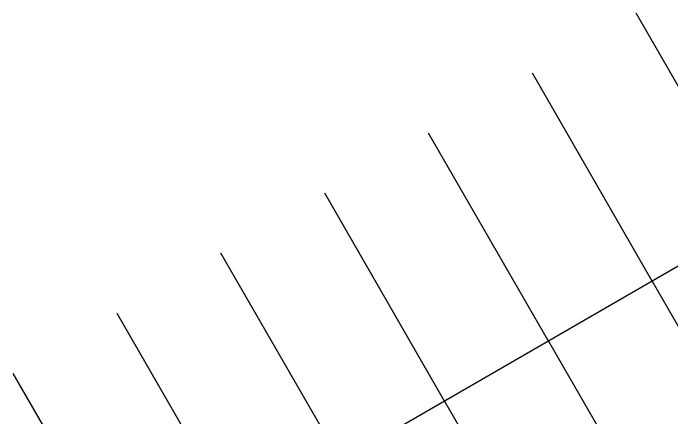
# Model space of a CAD drawing. Header units: metres. Extents: x 99558 to 100446, y 49739 to 50255.
# Drawn here: x 100008.94 to 100022.67, y 50053.6 to 50062.02 of the extents above; entities that cross this region are included whole.
import ezdxf

# ---------------------------------------------------------------- set-up
doc = ezdxf.new("R2010")
doc.units = ezdxf.units.M
doc.header["$MEASUREMENT"] = 0
doc.layers.add('ParkingSpace', color=9, linetype='Continuous')
doc.layers.add('Walkway', color=104, linetype='Continuous')

# ---------------------------------------------------------------- blocks, each defined once
blk = doc.blocks.new('ParkingSpaces')
at = {"layer": 'ParkingSpace'}
for points in [[(-17.5, 0), (-17.5, 5)], [(-15, 0), (-15, 5)], [(-12.5, 0), (-12.5, 5)], [(-10, 0), (-10, 5)], [(-7.5, 0), (-7.5, 5)], [(-5, 0), (-5, 5)], [(-2.5, 0), (-2.5, 5)], [(-2.5, 0), (-2.5, 5)], [(0, 0), (-17.5, 0)], [(0, 0), (-17.5, 0)], [(-10, 0), (-10, -5)], [(-7.5, 0), (-7.5, -5)], [(-5, 0), (-5, -5)]]:
    blk.add_lwpolyline(points, dxfattribs=at)

msp = doc.modelspace()

# ---------------------------------------------------------------- block references
at = {"layer": 'Walkway', "rotation": 30.00000000000242}
msp.add_blockref('ParkingSpaces', (100026.591, 50058.942), dxfattribs=at)

doc.saveas('drawing.dxf')
